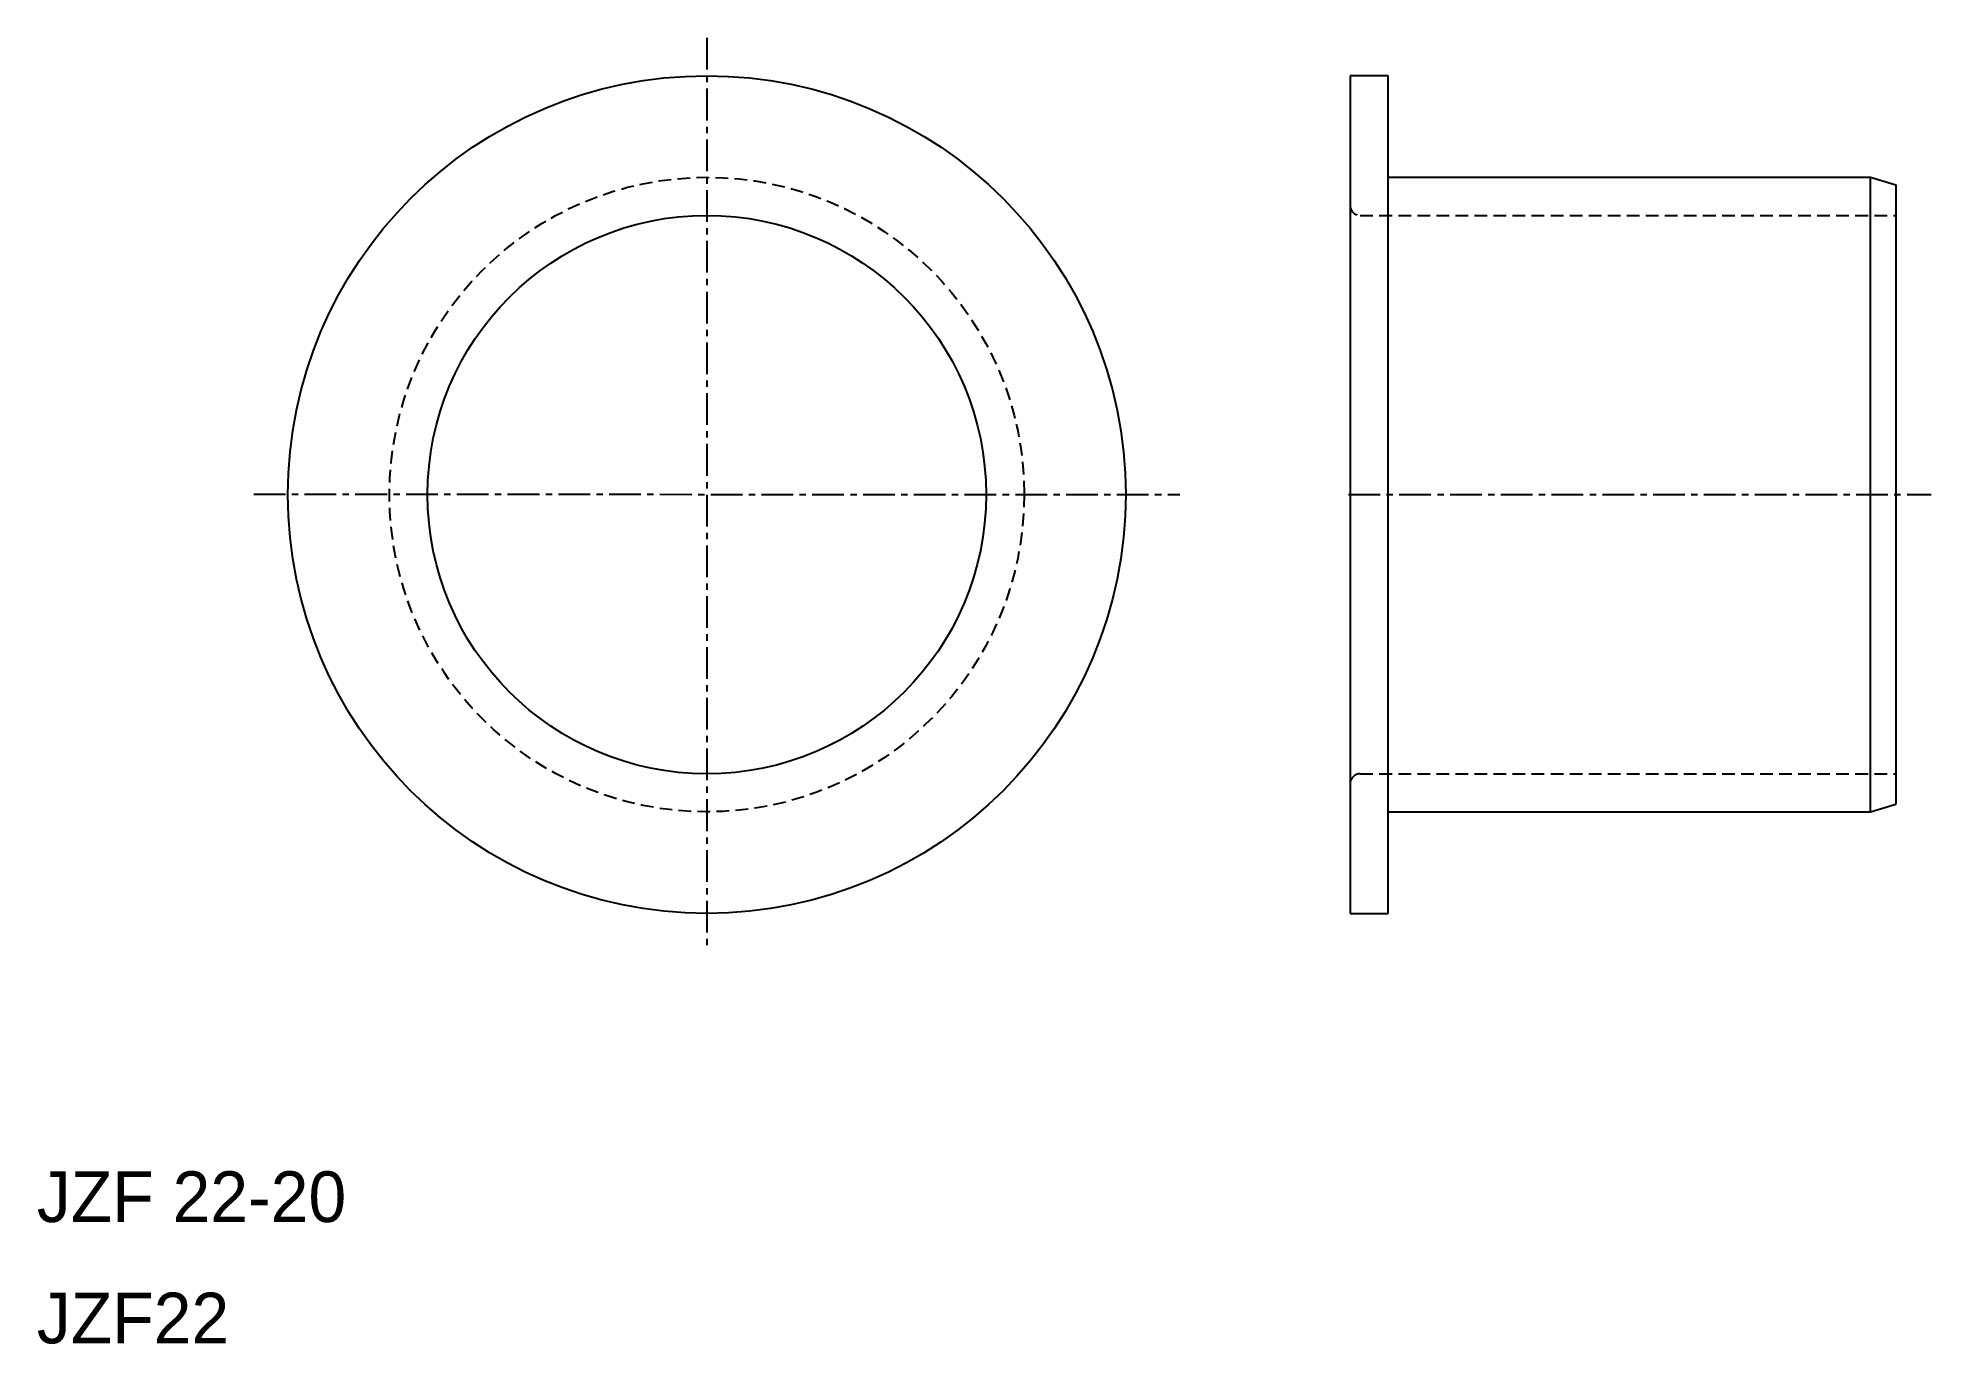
# Model space of a CAD drawing. Extents: x 10 to 84.6, y 10 to 61.4.
import ezdxf

# ---------------------------------------------------------------- set-up
doc = ezdxf.new("R2010")
doc.units = 0
doc.linetypes.add('CENTER', pattern=[2, 1.25, -0.25, 0.25, -0.25])
doc.linetypes.add('DASHED', pattern=[0.75, 0.5, -0.25])
doc.layers.get('0').update_dxf_attribs({"linetype": 'CONTINUOUS'})
doc.layers.add('CENTER', color=1, linetype='CENTER')

msp = doc.modelspace()

# ---------------------------------------------------------------- linework, layer by layer
at = {"color": 7, "linetype": 'CONTINUOUS'}
for p, q in [((61.731, 59.942), (61.731, 26.942)), ((63.231, 59.942), (61.731, 59.942)), ((63.231, 55.942), (63.231, 59.942)), ((63.231, 30.942), (63.231, 55.942)), ((63.231, 55.942), (82.231, 55.942)), ((82.231, 30.942), (82.231, 55.942)), ((82.231, 55.942), (83.231, 55.642)), ((83.231, 55.642), (83.231, 31.242)), ((63.231, 26.942), (63.231, 30.942)), ((63.231, 30.942), (82.231, 30.942)), ((82.231, 30.942), (83.231, 31.242)), ((61.731, 26.942), (63.231, 26.942))]:
    msp.add_line(p, q, dxfattribs=at)
at = {"color": 3, "linetype": 'DASHED'}
for p, q in [((62.131, 54.441), (83.231, 54.441)), ((62.131, 32.442), (83.231, 32.442))]:
    msp.add_line(p, q, dxfattribs=at)
at = {"color": 7, "linetype": 'CONTINUOUS'}
for radius in [16.5, 11]:
    msp.add_circle((36.392, 43.442), radius, dxfattribs=at)
at = {"color": 3, "linetype": 'DASHED'}
msp.add_circle((36.392, 43.442), 12.5, dxfattribs=at)
for centre, start, end in [((62.131, 54.841), 180, 270), ((62.131, 32.042), 90, 180)]:
    msp.add_arc(centre, 0.4, start, end, dxfattribs=at)
at = {"layer": 'CENTER', "color": 1, "linetype": 'CENTER'}
for p, q in [((36.392, 61.437), (36.392, 25.677)), ((18.545, 43.461), (55.02, 43.442)), ((61.667, 43.442), (84.617, 43.442))]:
    msp.add_line(p, q, dxfattribs=at)

# ---------------------------------------------------------------- texts
at = {"color": 7, "linetype": 'CONTINUOUS'}
for s, p in [('JZF 22-20', (10, 14.78)), ('JZF22', (10, 10))]:
    msp.add_text(s, height=2, dxfattribs=at).set_placement(p)

doc.saveas('drawing.dxf')
